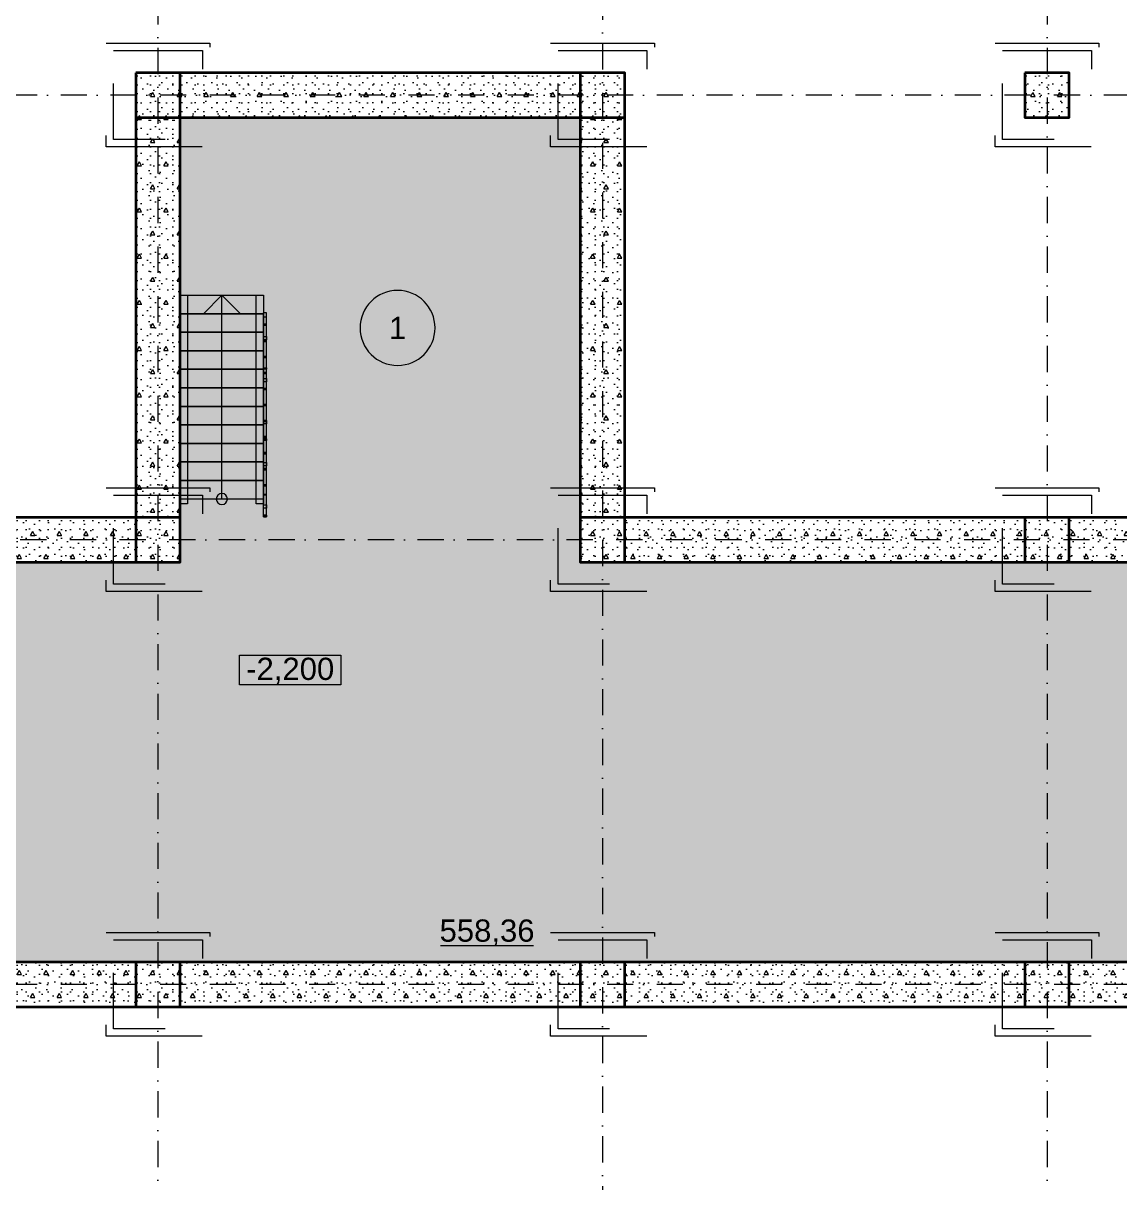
# Model space of a CAD drawing. Header units: millimetres. Extents: x -10605 to 101260, y -15987 to 46355.
# Drawn here: x 44181 to 58982, y 19323 to 34970 of the extents above; entities that cross this region are included whole.
import ezdxf
from ezdxf.enums import TextEntityAlignment as Align

# ---------------------------------------------------------------- set-up
doc = ezdxf.new("R2010")
doc.units = ezdxf.units.MM
doc.header["$MEASUREMENT"] = 0
doc.linetypes.add('Dashed', pattern=[2903.22, 1451.61, -1451.61])
doc.linetypes.add('Dot & Dashed', pattern=[670.277762, 352.777767, -176.388884, 0, -141.111112])
for name, color, linetype, lineweight in [('0_Ном._пера__100', 7, 'Continuous', 9), ('0_Ном._пера__200', 7, 'Continuous', 0), ('0_Ном._пера__98', 7, 'Continuous', 25), ('Оси_Ном._пера__200', 7, 'Continuous', 0), ('Паспорта Зон Archicad_Ном._пера__100', 7, 'Continuous', 9), ('Стены _Ном._пера__200', 7, 'Continuous', 0), ('Стены _Ном._пера__97', 7, 'Continuous', 35)]:
    doc.layers.add(name, color=color, linetype=linetype, lineweight=lineweight)
for name, color, linetype in [('Зоны', 7, 'Continuous'), ('Оси', 7, 'Continuous'), ('Стены', 7, 'Continuous')]:
    doc.layers.add(name, color=color, linetype=linetype)
doc.layers.add('Зоны_Ном._пера__94', color=7, linetype='Continuous', lineweight=5, true_color=0xc29f9f9f)
doc.layers.add('Стены _Ном._пера__2', color=7, linetype='Continuous', lineweight=0, true_color=0xc2747474)
doc.styles.add('РЎР“Р•РќР•Р\xa0РР\xa0_РЎРўРР›Р¬_1', font='arial.ttf')
pattern_1 = [(0, (0, 0), (0, 623.5383), [60, -300]), (0, (180, 311.8), (0, 623.5383), [60, -300]), (60, (0, 0), (-540, 311.769), [60, -300]), (60, (360, 0), (-540, 311.769), [60, -300]), (120, (60, 0), (540, 311.769), [60, -300]), (120, (420, 0), (540, 311.769), [60, -300]), (0, (0, 60), (0, 120), [0, -120, 0, -180]), (45, (60, 60), (-84.85282, 84.85282), [0, -90, 0, -150])]

# ---------------------------------------------------------------- blocks, each defined once
blk = doc.blocks.new('Перекрытие_2', base_point=(-300, 28300))
at = {"layer": '0_Ном._пера__200', "color": 7, "linetype": 'Continuous', "lineweight": 0, "flags": 128}
blk.add_lwpolyline([(-300, 28300), (-300, 21700), (98300, 21700), (98300, 28300), (52300, 28300), (52300, 34300), (45700, 34300), (45700, 28300)], close=True, dxfattribs=at)
blk = doc.blocks.new('Перекрытие_165', base_point=(57300, 22700))
at = {"layer": 'Стены _Ном._пера__200', "color": 7, "linetype": 'Dashed', "lineweight": 0, "flags": 128}
blk.add_lwpolyline([(57300, 22700), (58700, 22700), (58700, 21300), (57300, 21300)], close=True, dxfattribs=at)
blk = doc.blocks.new('Перекрытие_166', base_point=(57400, 22600))
at = {"layer": 'Стены _Ном._пера__200', "color": 7, "linetype": 'Dashed', "lineweight": 0, "flags": 128}
blk.add_lwpolyline([(57400, 22600), (58600, 22600), (58600, 21400), (57400, 21400)], close=True, dxfattribs=at)
blk = doc.blocks.new('Перекрытие_167', base_point=(51300, 22700))
at = {"layer": 'Стены _Ном._пера__200', "color": 7, "linetype": 'Dashed', "lineweight": 0, "flags": 128}
blk.add_lwpolyline([(51300, 22700), (52700, 22700), (52700, 21300), (51300, 21300)], close=True, dxfattribs=at)
blk = doc.blocks.new('Перекрытие_168', base_point=(51400, 22600))
at = {"layer": 'Стены _Ном._пера__200', "color": 7, "linetype": 'Dashed', "lineweight": 0, "flags": 128}
blk.add_lwpolyline([(51400, 22600), (52600, 22600), (52600, 21400), (51400, 21400)], close=True, dxfattribs=at)
blk = doc.blocks.new('Перекрытие_169', base_point=(45300, 22700))
at = {"layer": 'Стены _Ном._пера__200', "color": 7, "linetype": 'Dashed', "lineweight": 0, "flags": 128}
blk.add_lwpolyline([(45300, 22700), (46700, 22700), (46700, 21300), (45300, 21300)], close=True, dxfattribs=at)
blk = doc.blocks.new('Перекрытие_170', base_point=(45400, 22600))
at = {"layer": 'Стены _Ном._пера__200', "color": 7, "linetype": 'Dashed', "lineweight": 0, "flags": 128}
blk.add_lwpolyline([(45400, 22600), (46600, 22600), (46600, 21400), (45400, 21400)], close=True, dxfattribs=at)
blk = doc.blocks.new('Перекрытие_201', base_point=(57300, 28700))
at = {"layer": 'Стены _Ном._пера__200', "color": 7, "linetype": 'Dashed', "lineweight": 0, "flags": 128}
blk.add_lwpolyline([(57300, 28700), (58700, 28700), (58700, 27300), (57300, 27300)], close=True, dxfattribs=at)
blk = doc.blocks.new('Перекрытие_202', base_point=(57400, 28600))
at = {"layer": 'Стены _Ном._пера__200', "color": 7, "linetype": 'Dashed', "lineweight": 0, "flags": 128}
blk.add_lwpolyline([(57400, 28600), (58600, 28600), (58600, 27400), (57400, 27400)], close=True, dxfattribs=at)
blk = doc.blocks.new('Перекрытие_203', base_point=(51300, 28700))
at = {"layer": 'Стены _Ном._пера__200', "color": 7, "linetype": 'Dashed', "lineweight": 0, "flags": 128}
blk.add_lwpolyline([(51300, 28700), (52700, 28700), (52700, 27300), (51300, 27300)], close=True, dxfattribs=at)
blk = doc.blocks.new('Перекрытие_204', base_point=(51400, 28600))
at = {"layer": 'Стены _Ном._пера__200', "color": 7, "linetype": 'Dashed', "lineweight": 0, "flags": 128}
blk.add_lwpolyline([(51400, 28600), (52600, 28600), (52600, 27400), (51400, 27400)], close=True, dxfattribs=at)
blk = doc.blocks.new('Перекрытие_205', base_point=(45300, 28700))
at = {"layer": 'Стены _Ном._пера__200', "color": 7, "linetype": 'Dashed', "lineweight": 0, "flags": 128}
blk.add_lwpolyline([(45300, 28700), (46700, 28700), (46700, 27300), (45300, 27300)], close=True, dxfattribs=at)
blk = doc.blocks.new('Перекрытие_206', base_point=(45400, 28600))
at = {"layer": 'Стены _Ном._пера__200', "color": 7, "linetype": 'Dashed', "lineweight": 0, "flags": 128}
blk.add_lwpolyline([(45400, 28600), (46600, 28600), (46600, 27400), (45400, 27400)], close=True, dxfattribs=at)
blk = doc.blocks.new('Перекрытие_237', base_point=(57300, 34700))
at = {"layer": 'Стены _Ном._пера__200', "color": 7, "linetype": 'Dashed', "lineweight": 0, "flags": 128}
blk.add_lwpolyline([(57300, 34700), (58700, 34700), (58700, 33300), (57300, 33300)], close=True, dxfattribs=at)
blk = doc.blocks.new('Перекрытие_238', base_point=(57400, 34600))
at = {"layer": 'Стены _Ном._пера__200', "color": 7, "linetype": 'Dashed', "lineweight": 0, "flags": 128}
blk.add_lwpolyline([(57400, 34600), (58600, 34600), (58600, 33400), (57400, 33400)], close=True, dxfattribs=at)
blk = doc.blocks.new('Перекрытие_239', base_point=(51300, 34700))
at = {"layer": 'Стены _Ном._пера__200', "color": 7, "linetype": 'Dashed', "lineweight": 0, "flags": 128}
blk.add_lwpolyline([(51300, 34700), (52700, 34700), (52700, 33300), (51300, 33300)], close=True, dxfattribs=at)
blk = doc.blocks.new('Перекрытие_240', base_point=(51400, 34600))
at = {"layer": 'Стены _Ном._пера__200', "color": 7, "linetype": 'Dashed', "lineweight": 0, "flags": 128}
blk.add_lwpolyline([(51400, 34600), (52600, 34600), (52600, 33400), (51400, 33400)], close=True, dxfattribs=at)
blk = doc.blocks.new('Перекрытие_241', base_point=(45300, 34700))
at = {"layer": 'Стены _Ном._пера__200', "color": 7, "linetype": 'Dashed', "lineweight": 0, "flags": 128}
blk.add_lwpolyline([(45300, 34700), (46700, 34700), (46700, 33300), (45300, 33300)], close=True, dxfattribs=at)
blk = doc.blocks.new('Перекрытие_242', base_point=(45400, 34600))
at = {"layer": 'Стены _Ном._пера__200', "color": 7, "linetype": 'Dashed', "lineweight": 0, "flags": 128}
blk.add_lwpolyline([(45400, 34600), (46600, 34600), (46600, 33400), (45400, 33400)], close=True, dxfattribs=at)
blk = doc.blocks.new('Перекрытие_292', base_point=(-300, 28300))
at = {"layer": '0_Ном._пера__200', "color": 7, "linetype": 'Continuous', "lineweight": 0, "flags": 128}
blk.add_lwpolyline([(-300, 28300), (-300, 21700), (98300, 21700), (98300, 28300), (52300, 28300), (52300, 34300), (45700, 34300), (45700, 28300)], close=True, dxfattribs=at)
blk = doc.blocks.new('Стена_13', base_point=(0, 28000))
at = {"layer": 'Стены _Ном._пера__2', "linetype": 'Continuous', "lineweight": 0, "true_color": 0x747474}
h = blk.add_hatch(dxfattribs=at)
h.set_pattern_fill('бетон_строительный__2_', color=8, style=0, pattern_type=2)
h.set_pattern_definition(pattern_1)
h.paths.add_polyline_path([(45700, 28300), (40300, 28300), (40300, 27700), (45700, 27700)])
at = {"layer": 'Стены _Ном._пера__97', "color": 7, "linetype": 'Continuous', "lineweight": 35, "flags": 128}
for points in [[(45700, 28300), (40300, 28300)], [(40300, 27700), (45700, 27700)]]:
    blk.add_lwpolyline(points, dxfattribs=at)
blk = doc.blocks.new('Стена_14', base_point=(46000, 28000))
at = {"layer": 'Стены _Ном._пера__2', "linetype": 'Continuous', "lineweight": 0, "true_color": 0x747474}
h = blk.add_hatch(dxfattribs=at)
h.set_pattern_fill('бетон_строительный__2_', color=8, style=0, pattern_type=2)
h.set_pattern_definition(pattern_1)
h.paths.add_polyline_path([(45700, 33700), (45700, 28300), (46300, 28300), (46300, 33700)])
at = {"layer": 'Стены _Ном._пера__97', "color": 7, "linetype": 'Continuous', "lineweight": 35, "flags": 128}
for points in [[(45700, 33700), (45700, 28300)], [(46300, 28300), (46300, 33700)]]:
    blk.add_lwpolyline(points, dxfattribs=at)
blk = doc.blocks.new('Стена_15', base_point=(46000, 34000))
at = {"layer": 'Стены _Ном._пера__2', "linetype": 'Continuous', "lineweight": 0, "true_color": 0x747474}
h = blk.add_hatch(dxfattribs=at)
h.set_pattern_fill('бетон_строительный__2_', color=8, style=0, pattern_type=2)
h.set_pattern_definition(pattern_1)
h.paths.add_polyline_path([(51700, 34300), (46300, 34300), (46300, 33700), (51700, 33700)])
at = {"layer": 'Стены _Ном._пера__97', "color": 7, "linetype": 'Continuous', "lineweight": 35, "flags": 128}
for points in [[(51700, 34300), (46300, 34300)], [(46300, 33700), (51700, 33700)]]:
    blk.add_lwpolyline(points, dxfattribs=at)
blk = doc.blocks.new('Стена_16', base_point=(52000, 34000))
at = {"layer": 'Стены _Ном._пера__2', "linetype": 'Continuous', "lineweight": 0, "true_color": 0x747474}
h = blk.add_hatch(dxfattribs=at)
h.set_pattern_fill('бетон_строительный__2_', color=8, style=0, pattern_type=2)
h.set_pattern_definition(pattern_1)
h.paths.add_polyline_path([(52300, 28300), (52300, 33700), (51700, 33700), (51700, 28300)])
at = {"layer": 'Стены _Ном._пера__97', "color": 7, "linetype": 'Continuous', "lineweight": 35, "flags": 128}
for points in [[(51700, 33700), (51700, 28300)], [(52300, 28300), (52300, 33700)]]:
    blk.add_lwpolyline(points, dxfattribs=at)
blk = doc.blocks.new('Стена_17', base_point=(52000, 28000))
at = {"layer": 'Стены _Ном._пера__2', "linetype": 'Continuous', "lineweight": 0, "true_color": 0x747474}
h = blk.add_hatch(dxfattribs=at)
h.set_pattern_fill('бетон_строительный__2_', color=8, style=0, pattern_type=2)
h.set_pattern_definition(pattern_1)
h.paths.add_polyline_path([(52300, 28300), (52300, 27700), (57700, 27700), (57700, 28300)])
h = blk.add_hatch(dxfattribs=at)
h.set_pattern_fill('бетон_строительный__2_', color=8, style=0, pattern_type=2)
h.set_pattern_definition(pattern_1)
h.paths.add_polyline_path([(63700, 28300), (58300, 28300), (58300, 27700), (63700, 27700)])
at = {"layer": 'Стены _Ном._пера__97', "color": 7, "linetype": 'Continuous', "lineweight": 35, "flags": 128}
for points in [[(57700, 28300), (52300, 28300)], [(63700, 28300), (58300, 28300)], [(52300, 27700), (57700, 27700)], [(58300, 27700), (63700, 27700)]]:
    blk.add_lwpolyline(points, dxfattribs=at)
blk = doc.blocks.new('Стена_19', base_point=(98000, 22000))
at = {"layer": 'Стены _Ном._пера__2', "linetype": 'Continuous', "lineweight": 0, "true_color": 0x747474}
h = blk.add_hatch(dxfattribs=at)
h.set_pattern_fill('бетон_строительный__2_', color=8, style=0, pattern_type=2)
h.set_pattern_definition(pattern_1)
h.paths.add_polyline_path([(45700, 22300), (40300, 22300), (40300, 21700), (45700, 21700)])
h = blk.add_hatch(dxfattribs=at)
h.set_pattern_fill('бетон_строительный__2_', color=8, style=0, pattern_type=2)
h.set_pattern_definition(pattern_1)
h.paths.add_polyline_path([(46300, 22300), (46300, 21700), (51700, 21700), (51700, 22300)])
h = blk.add_hatch(dxfattribs=at)
h.set_pattern_fill('бетон_строительный__2_', color=8, style=0, pattern_type=2)
h.set_pattern_definition(pattern_1)
h.paths.add_polyline_path([(57700, 22300), (52300, 22300), (52300, 21700), (57700, 21700)])
h = blk.add_hatch(dxfattribs=at)
h.set_pattern_fill('бетон_строительный__2_', color=8, style=0, pattern_type=2)
h.set_pattern_definition(pattern_1)
h.paths.add_polyline_path([(58300, 22300), (58300, 21700), (63700, 21700), (63700, 22300)])
at = {"layer": 'Стены _Ном._пера__97', "color": 7, "linetype": 'Continuous', "lineweight": 35, "flags": 128}
for points in [[(45700, 22300), (40300, 22300)], [(51700, 22300), (46300, 22300)], [(57700, 22300), (52300, 22300)], [(63700, 22300), (58300, 22300)], [(40300, 21700), (45700, 21700)], [(46300, 21700), (51700, 21700)], [(52300, 21700), (57700, 21700)], [(58300, 21700), (63700, 21700)]]:
    blk.add_lwpolyline(points, dxfattribs=at)
blk = doc.blocks.new('Колонна_82', base_point=(58000, 22000))
at = {"layer": 'Стены', "linetype": 'Continuous', "lineweight": 0, "true_color": 0x000000}
h = blk.add_hatch(dxfattribs=at)
h.set_pattern_fill('бетон_строительный__2_', color=18, style=0, pattern_type=2)
h.set_pattern_definition(pattern_1)
h.paths.add_polyline_path([(57700, 22300), (57700, 21700), (58300, 21700), (58300, 22300)])
at = {"layer": 'Стены _Ном._пера__97', "color": 7, "linetype": 'Continuous', "lineweight": 35, "flags": 128}
blk.add_lwpolyline([(57700, 22300), (57700, 21700), (58300, 21700), (58300, 22300)], close=True, dxfattribs=at)
blk = doc.blocks.new('Колонна_83', base_point=(52000, 22000))
at = {"layer": 'Стены', "linetype": 'Continuous', "lineweight": 0, "true_color": 0x000000}
h = blk.add_hatch(dxfattribs=at)
h.set_pattern_fill('бетон_строительный__2_', color=18, style=0, pattern_type=2)
h.set_pattern_definition(pattern_1)
h.paths.add_polyline_path([(51700, 22300), (51700, 21700), (52300, 21700), (52300, 22300)])
at = {"layer": 'Стены _Ном._пера__97', "color": 7, "linetype": 'Continuous', "lineweight": 35, "flags": 128}
blk.add_lwpolyline([(51700, 22300), (51700, 21700), (52300, 21700), (52300, 22300)], close=True, dxfattribs=at)
blk = doc.blocks.new('Колонна_84', base_point=(46000, 22000))
at = {"layer": 'Стены', "linetype": 'Continuous', "lineweight": 0, "true_color": 0x000000}
h = blk.add_hatch(dxfattribs=at)
h.set_pattern_fill('бетон_строительный__2_', color=18, style=0, pattern_type=2)
h.set_pattern_definition(pattern_1)
h.paths.add_polyline_path([(45700, 22300), (45700, 21700), (46300, 21700), (46300, 22300)])
at = {"layer": 'Стены _Ном._пера__97', "color": 7, "linetype": 'Continuous', "lineweight": 35, "flags": 128}
blk.add_lwpolyline([(45700, 22300), (45700, 21700), (46300, 21700), (46300, 22300)], close=True, dxfattribs=at)
blk = doc.blocks.new('Колонна_100', base_point=(58000, 28000))
at = {"layer": 'Стены', "linetype": 'Continuous', "lineweight": 0, "true_color": 0x000000}
h = blk.add_hatch(dxfattribs=at)
h.set_pattern_fill('бетон_строительный__2_', color=18, style=0, pattern_type=2)
h.set_pattern_definition(pattern_1)
h.paths.add_polyline_path([(57700, 28300), (57700, 27700), (58300, 27700), (58300, 28300)])
at = {"layer": 'Стены _Ном._пера__97', "color": 7, "linetype": 'Continuous', "lineweight": 35, "flags": 128}
blk.add_lwpolyline([(57700, 28300), (57700, 27700), (58300, 27700), (58300, 28300)], close=True, dxfattribs=at)
blk = doc.blocks.new('Колонна_101', base_point=(52000, 28000))
at = {"layer": 'Стены', "linetype": 'Continuous', "lineweight": 0, "true_color": 0x000000}
h = blk.add_hatch(dxfattribs=at)
h.set_pattern_fill('бетон_строительный__2_', color=18, style=0, pattern_type=2)
h.set_pattern_definition(pattern_1)
h.paths.add_polyline_path([(51700, 28300), (51700, 27700), (52300, 27700), (52300, 28300)])
at = {"layer": 'Стены _Ном._пера__97', "color": 7, "linetype": 'Continuous', "lineweight": 35, "flags": 128}
blk.add_lwpolyline([(51700, 28300), (51700, 27700), (52300, 27700), (52300, 28300)], close=True, dxfattribs=at)
blk = doc.blocks.new('Колонна_102', base_point=(46000, 28000))
at = {"layer": 'Стены', "linetype": 'Continuous', "lineweight": 0, "true_color": 0x000000}
h = blk.add_hatch(dxfattribs=at)
h.set_pattern_fill('бетон_строительный__2_', color=18, style=0, pattern_type=2)
h.set_pattern_definition(pattern_1)
h.paths.add_polyline_path([(45700, 28300), (45700, 27700), (46300, 27700), (46300, 28300)])
at = {"layer": 'Стены _Ном._пера__97', "color": 7, "linetype": 'Continuous', "lineweight": 35, "flags": 128}
blk.add_lwpolyline([(45700, 28300), (45700, 27700), (46300, 27700), (46300, 28300)], close=True, dxfattribs=at)
blk = doc.blocks.new('Колонна_118', base_point=(58000, 34000))
at = {"layer": 'Стены', "linetype": 'Continuous', "lineweight": 0, "true_color": 0x000000}
h = blk.add_hatch(dxfattribs=at)
h.set_pattern_fill('бетон_строительный__2_', color=18, style=0, pattern_type=2)
h.set_pattern_definition(pattern_1)
h.paths.add_polyline_path([(57700, 34300), (57700, 33700), (58300, 33700), (58300, 34300)])
at = {"layer": 'Стены _Ном._пера__97', "color": 7, "linetype": 'Continuous', "lineweight": 35, "flags": 128}
blk.add_lwpolyline([(57700, 34300), (57700, 33700), (58300, 33700), (58300, 34300)], close=True, dxfattribs=at)
blk = doc.blocks.new('Колонна_119', base_point=(52000, 34000))
at = {"layer": 'Стены', "linetype": 'Continuous', "lineweight": 0, "true_color": 0x000000}
h = blk.add_hatch(dxfattribs=at)
h.set_pattern_fill('бетон_строительный__2_', color=18, style=0, pattern_type=2)
h.set_pattern_definition(pattern_1)
h.paths.add_polyline_path([(51700, 34300), (51700, 33700), (52300, 33700), (52300, 34300)])
at = {"layer": 'Стены _Ном._пера__97', "color": 7, "linetype": 'Continuous', "lineweight": 35, "flags": 128}
blk.add_lwpolyline([(51700, 34300), (51700, 33700), (52300, 33700), (52300, 34300)], close=True, dxfattribs=at)
blk = doc.blocks.new('Колонна_120', base_point=(46000, 34000))
at = {"layer": 'Стены', "linetype": 'Continuous', "lineweight": 0, "true_color": 0x000000}
h = blk.add_hatch(dxfattribs=at)
h.set_pattern_fill('бетон_строительный__2_', color=18, style=0, pattern_type=2)
h.set_pattern_definition(pattern_1)
h.paths.add_polyline_path([(45700, 34300), (45700, 33700), (46300, 33700), (46300, 34300)])
at = {"layer": 'Стены _Ном._пера__97', "color": 7, "linetype": 'Continuous', "lineweight": 35, "flags": 128}
blk.add_lwpolyline([(45700, 34300), (45700, 33700), (46300, 33700), (46300, 34300)], close=True, dxfattribs=at)
blk = doc.blocks.new('Стандартный Маркер Сетки')
at = {"layer": 'Оси_Ном._пера__200', "color": 7, "linetype": 'Dot & Dashed', "lineweight": 0}
blk.add_line((0, 0), (107805, 0), dxfattribs=at)
at = {"layer": 'Оси_Ном._пера__200', "color": 7, "lineweight": 0, "style": 'РЎР“Р•РќР•Р\xa0РР\xa0_РЎРўРР›Р¬_1'}
blk.add_attdef('AC_MarkerText_1', text='', height=300, dxfattribs=at).set_placement((108205, 150), align=Align.TOP_CENTER)
blk = doc.blocks.new('Стандартный Маркер Сетки_3')
at = {"layer": 'Оси_Ном._пера__200', "color": 7, "linetype": 'Dot & Dashed', "lineweight": 0}
blk.add_line((0, 0), (107930, 0), dxfattribs=at)
at = {"layer": 'Оси_Ном._пера__200', "color": 7, "lineweight": 0, "style": 'РЎР“Р•РќР•Р\xa0РР\xa0_РЎРўРР›Р¬_1'}
blk.add_attdef('AC_MarkerText_1', text='', height=300, dxfattribs=at).set_placement((108330, 150), align=Align.TOP_CENTER)
blk = doc.blocks.new('ОГР-14')
at = {"layer": '0_Ном._пера__100', "color": 7, "linetype": 'Continuous', "lineweight": 9}
for p, q in [((0, 40), (20, 40)), ((0, 0), (0, 40)), ((0, 40), (0, 0)), ((0, 40), (2753, 40)), ((20, 0), (0, 0)), ((0, 0), (2753, 0)), ((20, 40), (437, 40)), ((20, 40), (20, 0)), ((20, 40), (654, 40)), ((20, 40), (20, 0)), ((20, 40), (870, 40)), ((20, 40), (20, 0)), ((20, 40), (1030, 40)), ((20, 40), (20, 0)), ((20, 40), (1030, 40)), ((20, 40), (20, 0)), ((20, 40), (1030, 40)), ((20, 40), (20, 0)), ((20, 0), (20, 40)), ((20, 0), (437, 0)), ((20, 0), (654, 0)), ((20, 0), (870, 0)), ((20, 0), (1030, 0)), ((20, 0), (1030, 0)), ((20, 0), (1030, 0)), ((118, 0), (118, 40)), ((118, 40), (163, 40)), ((163, 0), (118, 0)), ((163, 40), (163, 0)), ((163, 40), (1030, 40)), ((163, 0), (1030, 0)), ((296, 40), (296, 0)), ((303, 0), (303, 40)), ((414, 0), (414, 40)), ((428, 0), (428, 40)), ((431, 40), (431, 0)), ((437, 40), (437, 0)), ((630, 0), (630, 40)), ((645, 0), (645, 40)), ((648, 40), (648, 0)), ((654, 40), (654, 0)), ((686, 0), (686, 40)), ((686, 40), (731, 40)), ((731, 0), (686, 0)), ((731, 40), (731, 0)), ((731, 40), (1030, 40)), ((731, 0), (1030, 0)), ((847, 0), (847, 40)), ((861, 0), (861, 40)), ((864, 40), (864, 0)), ((870, 40), (870, 0)), ((1030, 0), (1030, 40)), ((1030, 0), (1030, 40)), ((1030, 0), (1030, 40)), ((1030, 40), (1050, 40)), ((1030, 0), (1030, 40)), ((1050, 0), (1030, 0)), ((1050, 40), (1050, 0)), ((1050, 40), (1087, 40)), ((1050, 40), (1303, 40)), ((1050, 40), (1519, 40)), ((1050, 40), (1736, 40)), ((1050, 40), (1952, 40)), ((1050, 0), (1087, 0)), ((1050, 0), (1303, 0)), ((1050, 0), (1519, 0)), ((1050, 0), (1736, 0)), ((1050, 0), (1952, 0)), ((1063, 0), (1063, 40)), ((1078, 0), (1078, 40)), ((1081, 40), (1081, 0)), ((1087, 40), (1087, 0)), ((1253, 0), (1253, 40)), ((1253, 40), (1299, 40)), ((1299, 0), (1253, 0)), ((1280, 0), (1280, 40)), ((1294, 0), (1294, 40)), ((1297, 40), (1297, 0)), ((1299, 40), (1299, 0)), ((1299, 40), (1990, 40)), ((1299, 0), (1990, 0)), ((1303, 40), (1303, 0)), ((1496, 0), (1496, 40)), ((1511, 0), (1511, 40)), ((1514, 40), (1514, 0)), ((1519, 40), (1519, 0)), ((1713, 0), (1713, 40)), ((1727, 0), (1727, 40)), ((1730, 40), (1730, 0)), ((1736, 40), (1736, 0)), ((1821, 0), (1821, 40)), ((1821, 40), (1866, 40)), ((1866, 0), (1821, 0)), ((1866, 40), (1866, 0)), ((1866, 40), (1990, 40)), ((1866, 0), (1990, 0)), ((1929, 0), (1929, 40)), ((1944, 0), (1944, 40)), ((1947, 40), (1947, 0)), ((1952, 40), (1952, 0)), ((1990, 40), (2010, 40)), ((1990, 0), (1990, 40)), ((2010, 0), (1990, 0)), ((2010, 40), (2010, 0)), ((2010, 40), (2169, 40)), ((2010, 40), (2385, 40)), ((2010, 0), (2169, 0)), ((2010, 0), (2385, 0)), ((2146, 0), (2146, 40)), ((2160, 0), (2160, 40)), ((2163, 40), (2163, 0)), ((2169, 40), (2169, 0)), ((2362, 0), (2362, 40)), ((2377, 0), (2377, 40)), ((2380, 40), (2388, 40)), ((2380, 40), (2380, 0)), ((2380, 0), (2388, 0)), ((2385, 40), (2385, 0)), ((2388, 0), (2388, 40)), ((2388, 40), (2434, 40)), ((2434, 0), (2388, 0)), ((2434, 40), (2434, 0)), ((2434, 40), (2602, 40)), ((2434, 0), (2602, 0)), ((2579, 0), (2579, 40)), ((2593, 0), (2593, 40)), ((2596, 40), (2696, 40)), ((2596, 40), (2596, 0)), ((2596, 0), (2696, 0)), ((2602, 40), (2602, 0)), ((2753, 40), (2696, 40)), ((2696, 40), (2696, 0)), ((2696, 0), (2753, 0)), ((2753, 0), (2753, 40))]:
    blk.add_line(p, q, dxfattribs=at)
blk = doc.blocks.new('Технический коридор_1_2', base_point=(36816, 30293))
at = {"layer": 'Зоны_Ном._пера__94', "linetype": 'Continuous', "lineweight": 0, "true_color": 0x272727}
blk.add_hatch(color=250, dxfattribs=at).paths.add_polyline_path([(300, 22300), (97700, 22300), (97700, 27700), (51700, 27700), (51700, 33700), (46300, 33700), (46300, 27700), (300, 27700)])
at = {"layer": 'Паспорта Зон Archicad_Ном._пера__100', "color": 7, "linetype": 'Continuous', "lineweight": 9}
blk.add_line((49812, 22528), (51071, 22528), dxfattribs=at)
for start, end in [(0, 180), (180, 0)]:
    blk.add_arc((49234, 30859), 506, start, end, dxfattribs=at)
at = {"layer": 'Паспорта Зон Archicad_Ном._пера__100', "color": 7, "lineweight": 9, "style": 'РЎР“Р•РќР•Р\xa0РР\xa0_РЎРўРР›Р¬_1'}
for tag, p in [('DUMMY_112', (49234, 30859)), ('ROOM_AREA', (50442, 22727))]:
    blk.add_attdef(tag, text='', height=300, dxfattribs=at).set_placement(p, align=Align.MIDDLE_CENTER)
blk = doc.blocks.new('Лестница_2')
at = {"layer": '0_Ном._пера__100', "color": 7, "linetype": 'Continuous', "lineweight": 9}
for p, q in [((46300, 28550), (46300, 31300)), ((46300, 31300), (46400, 31300)), ((46300, 31050), (46300, 31300)), ((46300, 31300), (47425, 31300)), ((46400, 31300), (46400, 28550)), ((46863, 31300), (46613, 31050)), ((46863, 31050), (46863, 31300)), ((47113, 31050), (46863, 31300)), ((47325, 28550), (47325, 31300)), ((47325, 31300), (47425, 31300)), ((47425, 31300), (47425, 28550)), ((47425, 31300), (47425, 31050)), ((46300, 30800), (46300, 31050)), ((46300, 31050), (47425, 31050)), ((47425, 31050), (46300, 31050)), ((46863, 28800), (46863, 31050)), ((47425, 31050), (47425, 30800)), ((46300, 30550), (46300, 30800)), ((46300, 30800), (47425, 30800)), ((47425, 30800), (46300, 30800)), ((47425, 30800), (47425, 30550)), ((46300, 30300), (46300, 30550)), ((46300, 30550), (47425, 30550)), ((47425, 30550), (46300, 30550)), ((47425, 30550), (47425, 30300)), ((46300, 30050), (46300, 30300)), ((46300, 30300), (47425, 30300)), ((47425, 30300), (46300, 30300)), ((47425, 30300), (47425, 30050)), ((46300, 29800), (46300, 30050)), ((46300, 30050), (47425, 30050)), ((47425, 30050), (46300, 30050)), ((47425, 30050), (47425, 29800)), ((46300, 29550), (46300, 29800)), ((46300, 29800), (47425, 29800)), ((47425, 29800), (46300, 29800)), ((47425, 29800), (47425, 29550)), ((46300, 29300), (46300, 29550)), ((46300, 29550), (47425, 29550)), ((47425, 29550), (46300, 29550)), ((47425, 29550), (47425, 29300)), ((46300, 29050), (46300, 29300)), ((46300, 29300), (47425, 29300)), ((47425, 29300), (46300, 29300)), ((47425, 29300), (47425, 29050)), ((46300, 28800), (46300, 29050)), ((46300, 29050), (47425, 29050)), ((47425, 29050), (46300, 29050)), ((47425, 29050), (47425, 28800)), ((46300, 28550), (46300, 28800)), ((46300, 28800), (47425, 28800)), ((47425, 28800), (46300, 28800)), ((46863, 28550), (46863, 28800)), ((47425, 28800), (47425, 28550)), ((46300, 28483), (46300, 28550)), ((47425, 28550), (46300, 28550)), ((46400, 28483), (46300, 28483)), ((46400, 28550), (46400, 28483)), ((47325, 28483), (47325, 28550)), ((47425, 28483), (47325, 28483)), ((47425, 28550), (47425, 28483))]:
    blk.add_line(p, q, dxfattribs=at)
for start, end in [(0, 180), (180, 0)]:
    blk.add_arc((46863, 28550), 75, start, end, dxfattribs=at)
blk = doc.blocks.new('Стандартный Маркер Сетки_4')
at = {"layer": 'Оси_Ном._пера__200', "color": 7, "linetype": 'Dot & Dashed', "lineweight": 0}
blk.add_line((0, 0), (55187, 0), dxfattribs=at)
at = {"layer": 'Оси_Ном._пера__200', "color": 7, "lineweight": 0, "style": 'РЎР“Р•РќР•Р\xa0РР\xa0_РЎРўРР›Р¬_1'}
blk.add_attdef('AC_MarkerText_1', text='', height=300, rotation=90, dxfattribs=at).set_placement((55368, -69), align=Align.TOP_CENTER)
blk = doc.blocks.new('Стандартный Маркер Сетки_5')
at = {"layer": 'Оси_Ном._пера__200', "color": 7, "linetype": 'Dot & Dashed', "lineweight": 0}
blk.add_line((0, 0), (55249, 0), dxfattribs=at)
at = {"layer": 'Оси_Ном._пера__200', "color": 7, "lineweight": 0, "style": 'РЎР“Р•РќР•Р\xa0РР\xa0_РЎРўРР›Р¬_1'}
blk.add_attdef('AC_MarkerText_1', text='', height=300, rotation=90, dxfattribs=at).set_placement((55430, -69), align=Align.TOP_CENTER)

msp = doc.modelspace()

# ---------------------------------------------------------------- linework, layer by layer
at = {"layer": '0_Ном._пера__200', "color": 7, "linetype": 'Continuous', "lineweight": 0, "flags": 128}
msp.add_lwpolyline([(47100.49621, 26441.243), (48470.34217, 26441.243), (48470.34217, 26041.24403), (47100.49621, 26041.24403)], close=True, dxfattribs=at)
at = {"layer": 'Зоны_Ном._пера__94', "color": 253, "linetype": 'Continuous', "lineweight": 5, "true_color": 0x9f9f9f, "flags": 128}
msp.add_lwpolyline([(299.99987, 22300.00013), (97699.99999, 22300.00013), (97699.99999, 27700.00012), (51699.75543, 27700.00012), (51699.75543, 33700.00004), (46300.24443, 33700.00004), (46300.24443, 27700.00012), (299.99987, 27700.00012)], close=True, dxfattribs=at)

# ---------------------------------------------------------------- block references
at = {"color": 7, "linetype": 'Continuous', "lineweight": 0}
for name in ['Перекрытие_2', 'Перекрытие_292']:
    msp.add_blockref(name, (-300.00021, 28300.00021), dxfattribs=at)
at = {"color": 7, "linetype": 'Continuous', "lineweight": 9}
msp.add_blockref('Лестница_2', (0, 0), dxfattribs=at)
at = {"layer": '0_Ном._пера__100', "color": 7, "linetype": 'Continuous', "lineweight": 9, "zscale": 1000, "rotation": 90}
msp.add_blockref('ОГР-14', (47465.24442, 28310.0001), dxfattribs=at)
at = {"layer": 'Зоны', "color": 7, "linetype": 'Continuous', "lineweight": 9}
msp.add_blockref('Технический коридор_1_2', (36815.94606, 30292.53044), dxfattribs=at).add_auto_attribs({'ROOM_AREA': '558,36', 'DUMMY_112': '1'})
at = {"layer": 'Оси', "color": 8, "linetype": 'Continuous', "lineweight": 0, "true_color": 0x747474, "zscale": 1000, "rotation": 270}
for name, p in [('Стандартный Маркер Сетки_5', (52000.00007, 40061.92808)), ('Стандартный Маркер Сетки_4', (46000, 40000.00005)), ('Стандартный Маркер Сетки_4', (58000, 40000.00005))]:
    msp.add_blockref(name, p, dxfattribs=at)
at = {"layer": 'Оси', "color": 8, "linetype": 'Continuous', "lineweight": 0, "true_color": 0x747474, "xscale": -1, "zscale": 1000}
for name, p in [('Стандартный Маркер Сетки', (98000.00007, 34000.00005)), ('Стандартный Маркер Сетки_3', (98125, 28000.00005)), ('Стандартный Маркер Сетки', (98000.00007, 22000.00005))]:
    msp.add_blockref(name, p, dxfattribs=at)
at = {"layer": 'Стены', "color": 7, "linetype": 'Dashed', "lineweight": 0}
for name, p in [('Перекрытие_241', (45300, 34700.00005)), ('Перекрытие_242', (45400, 34600.00005)), ('Перекрытие_239', (51300, 34700.00005)), ('Перекрытие_240', (51400, 34600.00005)), ('Перекрытие_237', (57300, 34700.00005)), ('Перекрытие_238', (57400, 34600.00005)), ('Перекрытие_205', (45300, 28700.00005)), ('Перекрытие_203', (51300, 28700.00005)), ('Перекрытие_201', (57300, 28700.00005)), ('Перекрытие_206', (45400, 28600.00005)), ('Перекрытие_204', (51400, 28600.00005)), ('Перекрытие_202', (57400, 28600.00005)), ('Перекрытие_169', (45300, 22700.00005)), ('Перекрытие_167', (51300, 22700.00005)), ('Перекрытие_165', (57300, 22700.00005)), ('Перекрытие_170', (45400, 22600.00005)), ('Перекрытие_168', (51400, 22600.00005)), ('Перекрытие_166', (57400, 22600.00005))]:
    msp.add_blockref(name, p, dxfattribs=at)
at = {"layer": 'Стены', "color": 7, "lineweight": 35}
for name, p in [('Колонна_120', (46000, 34000.00005)), ('Стена_15', (46000, 34000.00005)), ('Колонна_119', (52000, 34000.00005)), ('Колонна_118', (58000, 34000.00005)), ('Стена_14', (46000, 28000.00005)), ('Стена_16', (52000, 34000.00005)), ('Стена_13', (0, 28000.00005)), ('Колонна_102', (46000, 28000.00005)), ('Колонна_101', (52000, 28000.00005)), ('Стена_17', (52000, 28000.00005)), ('Колонна_100', (58000, 28000.00005)), ('Стена_19', (98000.00007, 22000.00005)), ('Колонна_84', (46000, 22000.00005)), ('Колонна_83', (52000, 22000.00005)), ('Колонна_82', (58000, 22000.00005))]:
    msp.add_blockref(name, p, dxfattribs=at)

# ---------------------------------------------------------------- texts
at = {"layer": '0_Ном._пера__98', "color": 7, "linetype": 'Continuous', "lineweight": 25, "insert": (47785.41919, 26408.5133), "char_height": 300, "attachment_point": 2, "style": 'РЎР“Р•РќР•Р\xa0РР\xa0_РЎРўРР›Р¬_1'}
msp.add_mtext('\\A1;{\\pqc;\\fArial|b0|i0|c204|p0;\\W1.000000;-2,200}', dxfattribs=at)

doc.saveas('drawing.dxf')
